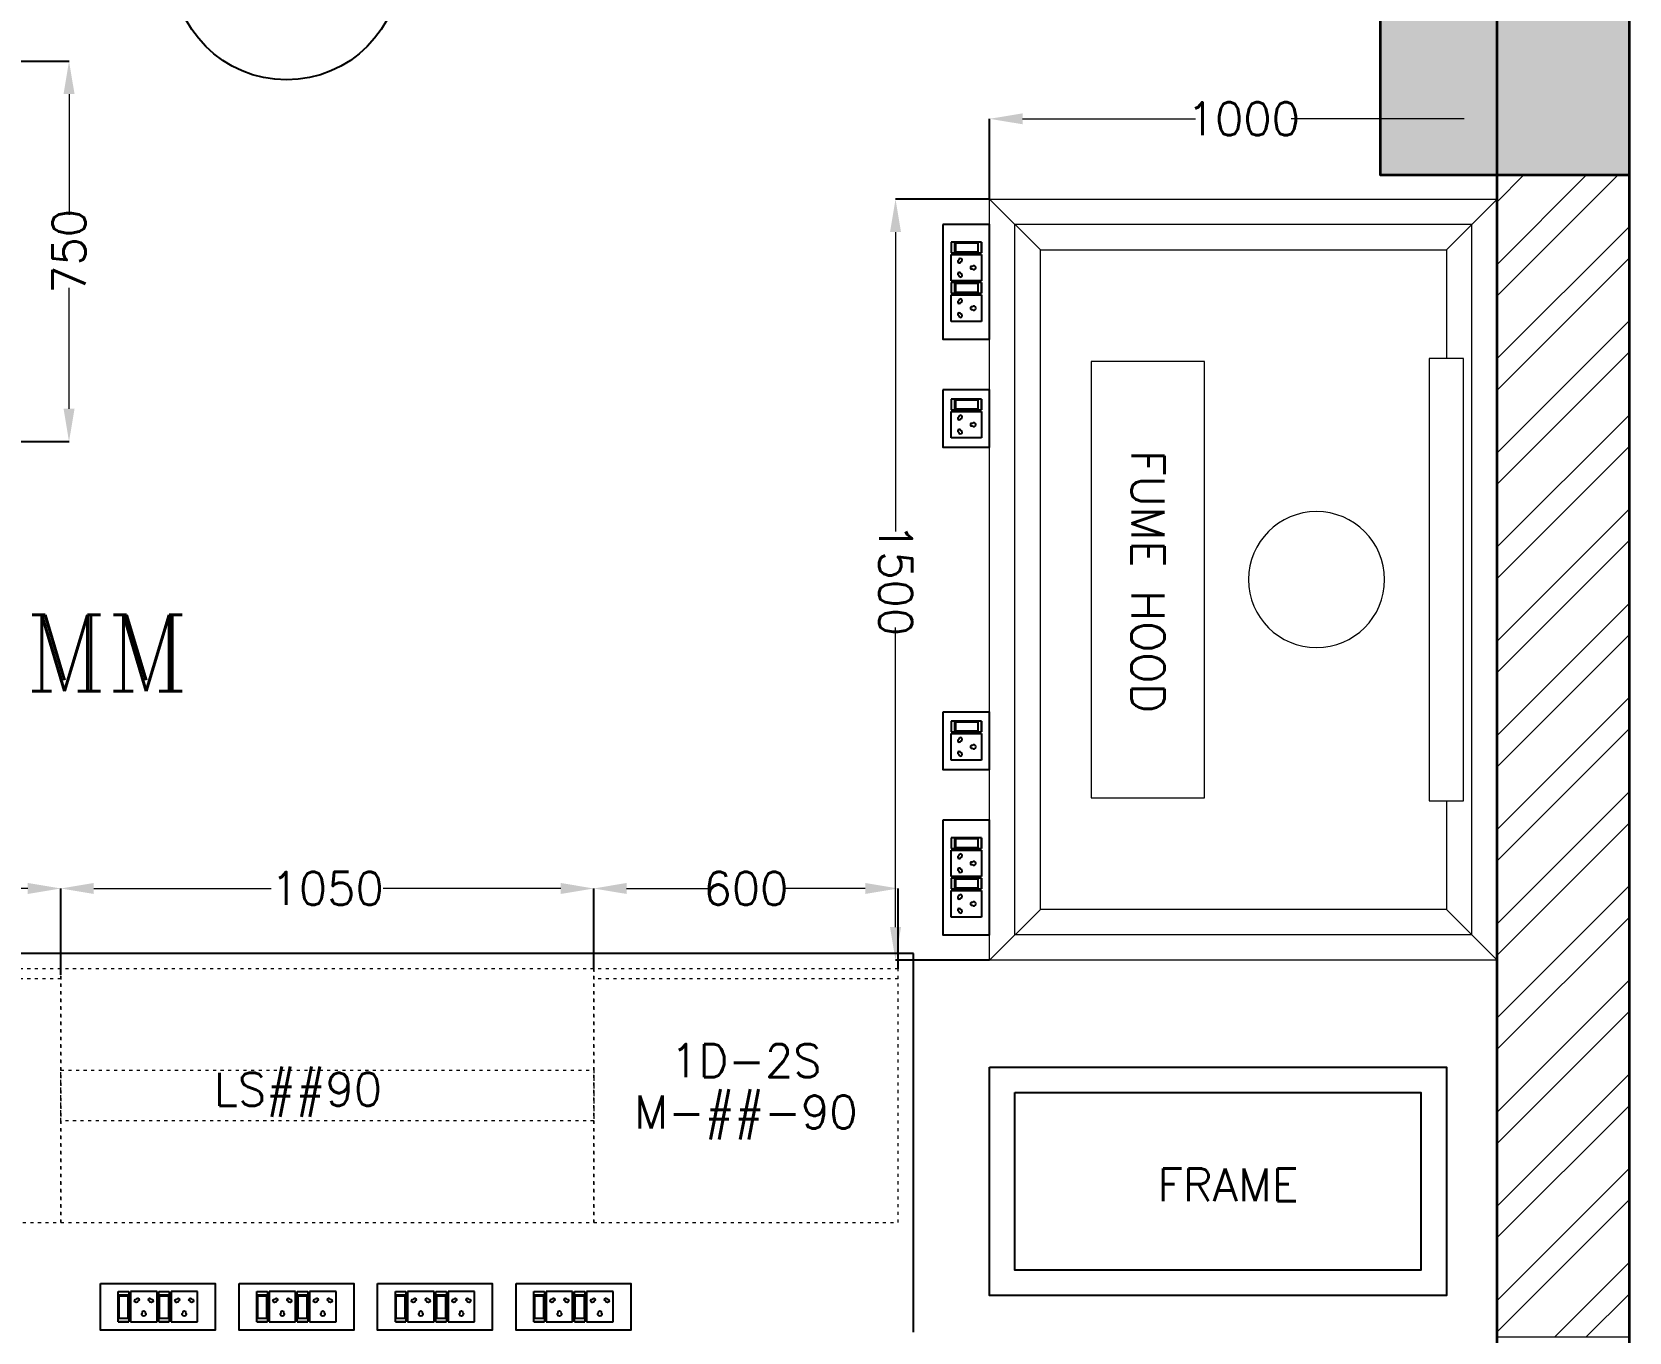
# Model space of a CAD drawing. Extents: x -52083 to 49512, y -145230 to 20224.
# Drawn here: x -27205 to -24058, y -8243 to -5681 of the extents above; entities that cross this region are included whole.
import ezdxf
from ezdxf.enums import TextEntityAlignment as Align

# ---------------------------------------------------------------- set-up
doc = ezdxf.new("R2010")
doc.units = 0
doc.header["$LTSCALE"] = 0.5
doc.header["$MEASUREMENT"] = 0
doc.header["$PDMODE"] = 32
doc.linetypes.add('ACAD_ISO03W100', pattern=[30, 12, -18])
for name, color, linetype, lineweight in [('COL', 1, 'Continuous', 35), ('DIM', 3, 'Continuous', 5), ('Furniture', 30, 'Continuous', 13), ('Hatch-1', 8, 'Continuous', 5), ('Sa-Block Text', 7, 'Continuous', 18), ('SUDHA', 7, 'Continuous', 13), ('wall-1', 7, 'Continuous', 35)]:
    doc.layers.add(name, color=color, linetype=linetype, lineweight=lineweight)
for name, color, linetype in [('PDF_Text', 5, 'Continuous'), ('SA-3MRP', 1, 'Continuous'), ('SA-6MRP', 1, 'Continuous'), ('SA-6MUP', 223, 'Continuous'), ('SA-FUR', 3, 'Continuous')]:
    doc.layers.add(name, color=color, linetype=linetype)
doc.styles.add('PDF Arial', font='arial.ttf')
doc.styles.get("Standard").update_dxf_attribs({"font": 'romans.shx'})
doc.dimstyles.new('Sa-dim', dxfattribs={"dimtxt": 65, "dimasz": 65, "dimexe": 0, "dimexo": 0, "dimtad": 0, "dimdec": 0, "dimdsep": 46, "dimtxsty": 'Standard', "dimcen": 0, "dimclrd": 256, "dimclre": 7, "dimclrt": 1, "dimadec": 0, "dimazin": 0, "dimtfac": 1, "dimtdec": 0, "dimtmove": 0, "dimatfit": 3, "dimfxl": 1, "dimlwd": -1, "dimarcsym": 0})

# ---------------------------------------------------------------- blocks, each defined once
blk = doc.blocks.new('*D489')
at = {"layer": 'Defpoints', "color": 0, "transparency": 16777216}
for p in [(-24317.5, -5852), (-25317.5, -6010.2), (-24317.5, -6010.2)]:
    blk.add_point(p, dxfattribs=at)
at = {"layer": 'DIM', "color": 7, "lineweight": -2, "transparency": 16777216}
for p, q in [((-25317.5, -6010.2), (-25317.5, -5852)), ((-24317.5, -6010.2), (-24317.5, -5852))]:
    blk.add_line(p, q, dxfattribs=at)
at = {"layer": 'DIM', "transparency": 16777216}
for p, q in [((-25252.5, -5852), (-24912, -5852)), ((-24382.5, -5852), (-24723, -5852))]:
    blk.add_line(p, q, dxfattribs=at)
for points in [[(-25252.5, -5841.2), (-25252.5, -5862.8), (-25317.5, -5852)], [(-24382.5, -5841.2), (-24382.5, -5862.8), (-24317.5, -5852)]]:
    blk.add_solid(points, dxfattribs=at)
at = {"layer": 'DIM', "color": 1, "transparency": 16777216, "insert": (-24817.5, -5852), "char_height": 65, "attachment_point": 5}
blk.add_mtext('1000', dxfattribs=at)
blk = doc.blocks.new('*U125')
at = {"layer": 'SUDHA', "color": 1}
for p, q in [((100, -100), (0, 0)), ((1400, -100), (1500, 0)), ((50, -50), (1450, -50)), ((50, -50), (50, -950)), ((1450, -50), (1450, -950)), ((100, -900), (0, -1000)), ((1400, -900), (1500, -1000)), ((50, -950), (1450, -950))]:
    blk.add_line(p, q, dxfattribs=at)
for points in [[(0, -1000), (1500, -1000), (1500, 0), (0, 0)], [(314, -66), (1186, -66), (1186, -134), (314, -134)], [(320, -576.4), (1180, -576.4), (1180, -800), (320, -800)]]:
    blk.add_lwpolyline(points, close=True, dxfattribs=at)
blk.add_lwpolyline([(314, -100), (100, -100), (100, -900), (1400, -900), (1400, -100), (1186, -100)], dxfattribs=at)
blk.add_circle((750, -355.8), 134, dxfattribs=at)
blk.add_attdef('TITLE', text='', height=65).set_placement((750, -688.2), align=Align.MIDDLE_CENTER)
blk = doc.blocks.new('*U122')
at = {"color": 30}
for points in [[(-900, -450), (0, -450), (0, 0), (-900, 0)], [(-850, -400), (-50, -400), (-50, -50), (-850, -50)]]:
    blk.add_lwpolyline(points, close=True, dxfattribs=at)
blk = doc.blocks.new('A$C054a1436')
at = {"color": 1}
blk.add_circle((225, 225), 225, dxfattribs=at)
blk.add_attdef('T1', text='', height=180).set_placement((225, 225), align=Align.MIDDLE_CENTER)
blk = doc.blocks.new('*D601')
at = {"layer": 'Defpoints', "color": 0, "transparency": 16777216}
for p in [(-27247.5, -5738.3), (-27247.5, -6488.3), (-27131.5, -6488.3)]:
    blk.add_point(p, dxfattribs=at)
at = {"layer": 'Furniture', "color": 7, "lineweight": -2, "transparency": 16777216}
for p, q in [((-27247.5, -5738.3), (-27131.5, -5738.3)), ((-27247.5, -6488.3), (-27131.5, -6488.3))]:
    blk.add_line(p, q, dxfattribs=at)
at = {"layer": 'Furniture', "transparency": 16777216}
for p, q in [((-27131.5, -5803.3), (-27131.5, -6041.2)), ((-27131.5, -6423.3), (-27131.5, -6185.3))]:
    blk.add_line(p, q, dxfattribs=at)
for points in [[(-27142.3, -5803.3), (-27120.6, -5803.3), (-27131.5, -5738.3)], [(-27142.3, -6423.3), (-27120.6, -6423.3), (-27131.5, -6488.3)]]:
    blk.add_solid(points, dxfattribs=at)
at = {"layer": 'Furniture', "color": 1, "transparency": 16777216, "insert": (-27131.5, -6113.3), "char_height": 65, "attachment_point": 5, "rotation": 90}
blk.add_mtext('750', dxfattribs=at)
blk = doc.blocks.new('*U604')
for p, q in [((-78.1, 29.8), (-78.1, -29.8)), ((-78.1, 29.8), (-78.1, -29.8)), ((-57.3, 29.8), (-78.1, 29.8)), ((-78.1, 29.8), (-57.3, 29.8)), ((-76.3, 23.3), (-76.3, -23.3)), ((-59.1, 23.3), (-76.3, 23.3)), ((-59.1, -23.3), (-59.1, 23.3)), ((-57.3, -29.8), (-57.3, 29.8)), ((-53.9, 29.8), (-1.7, 29.8)), ((-53.9, -29.8), (-53.9, 29.8)), ((-1.7, 29.8), (-1.7, -29.8)), ((1.7, 29.8), (1.7, -29.8)), ((1.7, 29.8), (1.7, -29.8)), ((22.5, 29.8), (1.7, 29.8)), ((1.7, 29.8), (22.5, 29.8)), ((3.5, 23.3), (3.5, -23.3)), ((20.7, 23.3), (3.5, 23.3)), ((20.7, -23.3), (20.7, 23.3)), ((22.5, -29.8), (22.5, 29.8)), ((25.9, -29.8), (25.9, 29.8)), ((25.9, 29.8), (78.1, 29.8)), ((78.1, 29.8), (78.1, -29.8)), ((-78.1, -29.8), (-57.3, -29.8)), ((-76.3, -21.2), (-59.1, -21.2)), ((-76.3, -23.3), (-59.1, -23.3)), ((-1.7, -29.8), (-53.9, -29.8)), ((1.7, -29.8), (22.5, -29.8)), ((3.5, -21.2), (20.7, -21.2)), ((3.5, -23.3), (20.7, -23.3)), ((78.1, -29.8), (25.9, -29.8))]:
    blk.add_line(p, q)
blk.add_lwpolyline([(-113, -46), (113, -46), (113, 46), (-113, 46)], close=True)
for centre, radius, start, end in [((-27.8, 14.7), 4.06, 307.1584, 232.8416), ((-27.8, 10.6), 2.59, 161.4031, 18.5969), ((52, 14.7), 4.06, 307.1584, 232.8416), ((52, 10.6), 2.59, 161.4031, 18.5969), ((-42.7, -11.6), 3.5, 5.2689, 272.51), ((-39.9, -14), 2.82, 202.6838, 75.0951), ((-15.7, -14), 2.82, 104.9049, 337.3162), ((-12.9, -11.6), 3.5, 267.49, 174.7311), ((37.1, -11.6), 3.5, 5.2689, 272.51), ((39.9, -14), 2.82, 202.6838, 75.0951), ((64.1, -14), 2.82, 104.9049, 337.3162), ((66.9, -11.6), 3.5, 267.49, 174.7311)]:
    blk.add_arc(centre, radius, start, end)
at = {"layer": 'Sa-Block Text', "flags": 1}
for tag, p in [('PROJECTNAME', (14.8, 619.1)), ('FLOOR', (14.8, 529.6)), ('LABNAME', (14.8, 420.1)), ('ITEMNO:', (14.8, 322.8))]:
    blk.add_attdef(tag, text='', height=65, dxfattribs=at).set_placement(p, align=Align.MIDDLE_CENTER)
at = {"layer": 'Sa-Block Text'}
blk.add_attdef('CATALOGUE', text='', height=65, dxfattribs=at).set_placement((14.8, 173.9), align=Align.MIDDLE_CENTER)
blk = doc.blocks.new('*U605')
at = {"ltscale": 300}
for p, q in [((-78.1, 29.8), (-78.1, -29.8)), ((-78.1, 29.8), (-78.1, -29.8)), ((-57.3, 29.8), (-78.1, 29.8)), ((-78.1, 29.8), (-57.3, 29.8)), ((-76.3, 23.3), (-76.3, -23.3)), ((-59.1, 23.3), (-76.3, 23.3)), ((-59.1, -23.3), (-59.1, 23.3)), ((-57.3, -29.8), (-57.3, 29.8)), ((-53.9, 29.8), (-1.7, 29.8)), ((-53.9, -29.8), (-53.9, 29.8)), ((-1.7, 29.8), (-1.7, -29.8)), ((1.7, 29.8), (1.7, -29.8)), ((1.7, 29.8), (1.7, -29.8)), ((22.5, 29.8), (1.7, 29.8)), ((1.7, 29.8), (22.5, 29.8)), ((3.5, 23.3), (3.5, -23.3)), ((20.7, 23.3), (3.5, 23.3)), ((20.7, -23.3), (20.7, 23.3)), ((22.5, -29.8), (22.5, 29.8)), ((25.9, -29.8), (25.9, 29.8)), ((25.9, 29.8), (78.1, 29.8)), ((78.1, 29.8), (78.1, -29.8)), ((-78.1, -29.8), (-57.3, -29.8)), ((-76.3, -21.2), (-59.1, -21.2)), ((-76.3, -23.3), (-59.1, -23.3)), ((-1.7, -29.8), (-53.9, -29.8)), ((1.7, -29.8), (22.5, -29.8)), ((3.5, -21.2), (20.7, -21.2)), ((3.5, -23.3), (20.7, -23.3)), ((78.1, -29.8), (25.9, -29.8))]:
    blk.add_line(p, q, dxfattribs=at)
blk.add_lwpolyline([(-113, -46), (113, -46), (113, 46), (-113, 46)], close=True, dxfattribs=at)
for centre, radius, start, end in [((-27.8, 14.7), 4.06, 307.1584, 232.8416), ((-27.8, 10.6), 2.59, 161.4031, 18.5969), ((52, 14.7), 4.06, 307.1584, 232.8416), ((52, 10.6), 2.59, 161.4031, 18.5969), ((-42.7, -11.6), 3.5, 5.2689, 272.51), ((-39.9, -14), 2.82, 202.6838, 75.0951), ((-15.7, -14), 2.82, 104.9049, 337.3162), ((-12.9, -11.6), 3.5, 267.49, 174.7311), ((37.1, -11.6), 3.5, 5.2689, 272.51), ((39.9, -14), 2.82, 202.6838, 75.0951), ((64.1, -14), 2.82, 104.9049, 337.3162), ((66.9, -11.6), 3.5, 267.49, 174.7311)]:
    blk.add_arc(centre, radius, start, end, dxfattribs=at)
at = {"layer": 'Sa-Block Text', "flags": 1}
for tag, p in [('PROJECTNAME', (102.4, 776)), ('FLOOR', (102.4, 686.5)), ('LABNAME', (102.4, 577)), ('ITEMNO:', (102.4, 479.7))]:
    blk.add_attdef(tag, text='', height=65, dxfattribs=at).set_placement(p, align=Align.MIDDLE_CENTER)
at = {"layer": 'Sa-Block Text'}
blk.add_attdef('CATALOGUE', text='', height=65, dxfattribs=at).set_placement((102.4, 360.5), align=Align.MIDDLE_CENTER)
blk = doc.blocks.new('*D607')
at = {"layer": 'Defpoints', "color": 0, "transparency": 16777216}
for p in [(-25502.9, -6010.2), (-25317.5, -6010.2), (-25317.5, -7510.2)]:
    blk.add_point(p, dxfattribs=at)
at = {"layer": 'DIM', "color": 7, "lineweight": -2, "transparency": 16777216}
for p, q in [((-25317.5, -6010.2), (-25502.9, -6010.2)), ((-25317.5, -7510.2), (-25502.9, -7510.2))]:
    blk.add_line(p, q, dxfattribs=at)
at = {"layer": 'DIM', "transparency": 16777216}
for p, q in [((-25502.9, -6075.2), (-25502.9, -6665.6)), ((-25502.9, -7445.2), (-25502.9, -6854.7))]:
    blk.add_line(p, q, dxfattribs=at)
for points in [[(-25513.7, -6075.2), (-25492.1, -6075.2), (-25502.9, -6010.2)], [(-25513.7, -7445.2), (-25492.1, -7445.2), (-25502.9, -7510.2)]]:
    blk.add_solid(points, dxfattribs=at)
at = {"layer": 'DIM', "color": 1, "transparency": 16777216, "insert": (-25502.9, -6760.2), "char_height": 65, "attachment_point": 5, "rotation": 270}
blk.add_mtext('1500', dxfattribs=at)
blk = doc.blocks.new('*U606')
at = {"ltscale": 300}
for p, q in [((-78.1, 29.8), (-78.1, -29.8)), ((-78.1, 29.8), (-78.1, -29.8)), ((-57.3, 29.8), (-78.1, 29.8)), ((-78.1, 29.8), (-57.3, 29.8)), ((-76.3, 23.3), (-76.3, -23.3)), ((-59.1, 23.3), (-76.3, 23.3)), ((-59.1, -23.3), (-59.1, 23.3)), ((-57.3, -29.8), (-57.3, 29.8)), ((-53.9, 29.8), (-1.7, 29.8)), ((-53.9, -29.8), (-53.9, 29.8)), ((-1.7, 29.8), (-1.7, -29.8)), ((1.7, 29.8), (1.7, -29.8)), ((1.7, 29.8), (1.7, -29.8)), ((22.5, 29.8), (1.7, 29.8)), ((1.7, 29.8), (22.5, 29.8)), ((3.5, 23.3), (3.5, -23.3)), ((20.7, 23.3), (3.5, 23.3)), ((20.7, -23.3), (20.7, 23.3)), ((22.5, -29.8), (22.5, 29.8)), ((25.9, -29.8), (25.9, 29.8)), ((25.9, 29.8), (78.1, 29.8)), ((78.1, 29.8), (78.1, -29.8)), ((-78.1, -29.8), (-57.3, -29.8)), ((-76.3, -21.2), (-59.1, -21.2)), ((-76.3, -23.3), (-59.1, -23.3)), ((-1.7, -29.8), (-53.9, -29.8)), ((1.7, -29.8), (22.5, -29.8)), ((3.5, -21.2), (20.7, -21.2)), ((3.5, -23.3), (20.7, -23.3)), ((78.1, -29.8), (25.9, -29.8))]:
    blk.add_line(p, q, dxfattribs=at)
blk.add_lwpolyline([(-113, -46), (113, -46), (113, 46), (-113, 46)], close=True, dxfattribs=at)
for centre, radius, start, end in [((-27.8, 14.7), 4.06, 307.1584, 232.8416), ((-27.8, 10.6), 2.59, 161.4031, 18.5969), ((52, 14.7), 4.06, 307.1584, 232.8416), ((52, 10.6), 2.59, 161.4031, 18.5969), ((-42.7, -11.6), 3.5, 5.2689, 272.51), ((-39.9, -14), 2.82, 202.6838, 75.0951), ((-15.7, -14), 2.82, 104.9049, 337.3162), ((-12.9, -11.6), 3.5, 267.49, 174.7311), ((37.1, -11.6), 3.5, 5.2689, 272.51), ((39.9, -14), 2.82, 202.6838, 75.0951), ((64.1, -14), 2.82, 104.9049, 337.3162), ((66.9, -11.6), 3.5, 267.49, 174.7311)]:
    blk.add_arc(centre, radius, start, end, dxfattribs=at)
at = {"layer": 'Sa-Block Text', "flags": 1}
for tag, p in [('PROJECTNAME', (102.4, 776)), ('FLOOR', (102.4, 686.5)), ('LABNAME', (102.4, 577)), ('ITEMNO:', (102.4, 479.7))]:
    blk.add_attdef(tag, text='', height=65, dxfattribs=at).set_placement(p, align=Align.MIDDLE_CENTER)
at = {"layer": 'Sa-Block Text'}
blk.add_attdef('CATALOGUE', text='', height=65, dxfattribs=at).set_placement((102.4, 360.5), align=Align.MIDDLE_CENTER)
blk = doc.blocks.new('3M-RP')
for p, q in [((18.3, 75.8), (18.3, 16.2)), ((18.3, 75.8), (18.3, 16.2)), ((39.1, 75.8), (18.3, 75.8)), ((18.3, 75.8), (39.1, 75.8)), ((20.1, 69.3), (20.1, 22.7)), ((37.3, 69.3), (20.1, 69.3)), ((37.3, 22.7), (37.3, 69.3)), ((39.1, 16.2), (39.1, 75.8)), ((42.5, 75.8), (94.7, 75.8)), ((42.5, 16.2), (42.5, 75.8)), ((94.7, 75.8), (94.7, 16.2)), ((18.3, 16.2), (39.1, 16.2)), ((20.1, 24.8), (37.3, 24.8)), ((20.1, 22.7), (37.3, 22.7)), ((94.7, 16.2), (42.5, 16.2))]:
    blk.add_line(p, q)
blk.add_lwpolyline([(0, 0), (113, 0), (113, 92), (0, 92)], close=True)
for centre, radius, start, end in [((68.6, 60.7), 4.06, 307.1584, 232.8416), ((53.7, 34.4), 3.5, 5.2689, 272.51), ((56.5, 32), 2.82, 202.6838, 75.0951), ((68.6, 56.6), 2.59, 161.4031, 18.5969), ((80.7, 32), 2.82, 104.9049, 337.3162), ((83.5, 34.4), 3.5, 267.49, 174.7311)]:
    blk.add_arc(centre, radius, start, end)
at = {"layer": 'Sa-Block Text', "flags": 1}
for tag, p in [('LAB', (56.5, 92)), ('ITEM', (56.5, -35)), ('CATALOGUE', (87, -160))]:
    blk.add_attdef(tag, text='', height=65, dxfattribs=at).set_placement(p, align=Align.MIDDLE_CENTER)
blk = doc.blocks.new('*U603')
at = {"layer": 'SA-FUR', "color": 230, "linetype": 'ACAD_ISO03W100', "lineweight": 13}
blk.add_line((600, 20), (0, 20), dxfattribs=at)
blk.add_lwpolyline([(0, 500), (600, 500), (600, 0), (0, 0)], close=True, dxfattribs=at)
at = {"layer": 'SA-FUR', "color": 7}
for tag, p in [('TAG', (300, 250)), ('TAG-2', (300, 148.4))]:
    blk.add_attdef(tag, text='', height=65, dxfattribs=at).set_placement(p, align=Align.CENTER)
blk = doc.blocks.new('*D658')
at = {"layer": 'Defpoints', "color": 0, "transparency": 16777216}
for p in [(-27147.7, -7369), (-27747.7, -7527.1), (-27147.7, -7527.1)]:
    blk.add_point(p, dxfattribs=at)
at = {"layer": 'DIM', "color": 7, "lineweight": -2, "transparency": 16777216}
for p, q in [((-27747.7, -7527.1), (-27747.7, -7369)), ((-27147.7, -7527.1), (-27147.7, -7369))]:
    blk.add_line(p, q, dxfattribs=at)
at = {"layer": 'DIM', "transparency": 16777216}
for p, q in [((-27682.7, -7369), (-27520.2, -7369)), ((-27212.7, -7369), (-27375.2, -7369))]:
    blk.add_line(p, q, dxfattribs=at)
for points in [[(-27682.7, -7358.1), (-27682.7, -7379.8), (-27747.7, -7369)], [(-27212.7, -7358.1), (-27212.7, -7379.8), (-27147.7, -7369)]]:
    blk.add_solid(points, dxfattribs=at)
at = {"layer": 'DIM', "color": 1, "transparency": 16777216, "insert": (-27447.7, -7369), "char_height": 65, "attachment_point": 5}
blk.add_mtext('600', dxfattribs=at)
blk = doc.blocks.new('*D660')
at = {"layer": 'Defpoints', "color": 0, "transparency": 16777216}
for p in [(-25497.7, -7369), (-26097.7, -7527.1), (-25497.7, -7527.1)]:
    blk.add_point(p, dxfattribs=at)
at = {"layer": 'DIM', "color": 7, "lineweight": -2, "transparency": 16777216}
for p, q in [((-26097.7, -7527.1), (-26097.7, -7369)), ((-25497.7, -7527.1), (-25497.7, -7369))]:
    blk.add_line(p, q, dxfattribs=at)
at = {"layer": 'DIM', "transparency": 16777216}
for p, q in [((-26032.7, -7369), (-25870.2, -7369)), ((-25562.7, -7369), (-25725.2, -7369))]:
    blk.add_line(p, q, dxfattribs=at)
for points in [[(-26032.7, -7358.1), (-26032.7, -7379.8), (-26097.7, -7369)], [(-25562.7, -7358.1), (-25562.7, -7379.8), (-25497.7, -7369)]]:
    blk.add_solid(points, dxfattribs=at)
at = {"layer": 'DIM', "color": 1, "transparency": 16777216, "insert": (-25797.7, -7369), "char_height": 65, "attachment_point": 5}
blk.add_mtext('600', dxfattribs=at)
blk = doc.blocks.new('*D661')
at = {"layer": 'Defpoints', "color": 0, "transparency": 16777216}
for p in [(-26097.7, -7369), (-26097.7, -7497.1), (-27147.7, -7539.1)]:
    blk.add_point(p, dxfattribs=at)
at = {"layer": 'DIM', "color": 7, "lineweight": -2, "transparency": 16777216}
for p, q in [((-27147.7, -7539.1), (-27147.7, -7369)), ((-26097.7, -7497.1), (-26097.7, -7369))]:
    blk.add_line(p, q, dxfattribs=at)
at = {"layer": 'DIM', "transparency": 16777216}
for p, q in [((-27082.7, -7369), (-26733.3, -7369)), ((-26162.7, -7369), (-26512.2, -7369))]:
    blk.add_line(p, q, dxfattribs=at)
for points in [[(-27082.7, -7358.1), (-27082.7, -7379.8), (-27147.7, -7369)], [(-26162.7, -7358.1), (-26162.7, -7379.8), (-26097.7, -7369)]]:
    blk.add_solid(points, dxfattribs=at)
at = {"layer": 'DIM', "color": 1, "transparency": 16777216, "insert": (-26622.7, -7369), "char_height": 65, "attachment_point": 5}
blk.add_mtext('1050', dxfattribs=at)
blk = doc.blocks.new('WT-1050')
at = {"layer": 'SA-FUR', "color": 230, "linetype": 'ACAD_ISO03W100', "lineweight": 13}
for points in [[(-1050, 0), (0, 0), (0, 500), (-1050, 500)], [(-1050, 300), (0, 300), (0, 200), (-1050, 200)]]:
    blk.add_lwpolyline(points, close=True, dxfattribs=at)

msp = doc.modelspace()

# ---------------------------------------------------------------- hatches: boundary and pattern name
at = {"layer": 'COL'}
h = msp.add_hatch(color=256, dxfattribs=at)
h.dxf.hatch_style = 1
h.paths.add_polyline_path([(-24057.5, -5623.3), (-24547.5, -5623.3), (-24547.5, -5963.3), (-24057.5, -5963.3)])
at = {"layer": 'Hatch-1'}
h = msp.add_hatch(dxfattribs=at)
h.set_pattern_fill('ANSI32,_O', color=256, scale=350)
h.set_pattern_definition([(45, (5394.74, 2e-13), (-92.80777, 92.80777), []), (45, (5456.61, 2e-13), (-92.80777, 92.80777), [])])
h.paths.add_polyline_path([(-24317.5, -5963.3), (-24057.5, -5963.3), (-24057.5, -8253.3), (-24317.5, -8253.3)])

# ---------------------------------------------------------------- linework, layer by layer
at = {"color": 4}
for p, q in [((-25467.4, -7497.1, 2637.8), (-30477.7, -7497.1, 2637.8)), ((-25467.4, -8243.3, 2637.8), (-25467.4, -7497.1, 2637.8))]:
    msp.add_line(p, q, dxfattribs=at)
at = {"layer": 'COL', "elevation": 2637.8}
msp.add_lwpolyline([(-24057.5, -5623.3), (-24057.5, -5963.3), (-24547.5, -5963.3), (-24547.5, -5623.3)], close=True, dxfattribs=at)
at = {"layer": 'Hatch-1', "elevation": 2637.8}
msp.add_lwpolyline([(-24317.5, -5963.3), (-24057.5, -5963.3), (-24057.5, -8253.3), (-24317.5, -8253.3)], close=True, dxfattribs=at)
at = {"layer": 'wall-1', "color": 7}
for p, q in [((-24057.5, 720.7, 2637.8), (-24057.5, -19728.3, 2637.8)), ((-24317.5, -19728.3, 2637.8), (-24317.5, 376.7, 2637.8))]:
    msp.add_line(p, q, dxfattribs=at)

# ---------------------------------------------------------------- block references
ref = msp.add_blockref('A$C054a1436', (-26927.9, -5775.2, 2637.8))
ref.add_attrib('T1', '02', dxfattribs={"color": 1, "height": 180}).set_placement((-26702.9, -5550.2, 2637.8), align=Align.MIDDLE_CENTER)
ref = msp.add_blockref('*U125', (-24317.5, -7510.2, 2637.8), dxfattribs=dict(xscale=-1, rotation=270))
ref.add_attrib('TITLE', 'FUME HOOD', dxfattribs={"height": 65, "rotation": 270}).set_placement((-25005.7, -6764.1, 2637.8), align=Align.MIDDLE_CENTER)
at = {"xscale": -1, "rotation": 180}
msp.add_blockref('*U122', (-24417.5, -8171.4, 2637.8), dxfattribs=at)
at = {"layer": 'Hatch-1'}
msp.add_blockref('WT-1050', (-26097.7, -8027.1, 2637.8), dxfattribs=at)
at = {"layer": 'SA-3MRP', "color": 7, "rotation": 270}
for p in [(-25409.5, -6386.2, 2637.8), (-25409.5, -7021.2, 2637.8)]:
    msp.add_blockref('3M-RP', p, dxfattribs=at)
at = {"layer": 'SA-6MRP', "color": 7, "rotation": 270}
for p in [(-25363.5, -6173.2, 2637.8), (-25363.5, -7347.2, 2637.8)]:
    msp.add_blockref('*U606', p, dxfattribs=at)
at = {"layer": 'SA-6MRP', "color": 7, "xscale": -1, "rotation": 180}
for p in [(-26956.4, -8193.3, 2637.8), (-26410.4, -8193.3, 2637.8), (-26137.4, -8193.3, 2637.8)]:
    msp.add_blockref('*U605', p, dxfattribs=at)
at = {"layer": 'SA-6MUP', "color": 7, "xscale": -1, "rotation": 180}
msp.add_blockref('*U604', (-26683.4, -8193.3, 2637.8), dxfattribs=at)
at = {"layer": 'SA-FUR'}
ref = msp.add_blockref('*U603', (-27747.7, -7527.1, 2637.8), dxfattribs=dict(at, xscale=-1, rotation=180))
ref.add_attrib('TAG', 'M-##-90', dxfattribs={"color": 7, "height": 65}).set_placement((-27447.7, -7842.1, 2637.8), align=Align.CENTER)
ref.add_attrib('TAG-2', '1D-2S', dxfattribs={"color": 7, "height": 65}).set_placement((-27447.7, -7740.6, 2637.8), align=Align.CENTER)
ref = msp.add_blockref('*U603', (-26097.7, -7527.1, 2637.8), dxfattribs=dict(at, xscale=-1, rotation=180))
ref.add_attrib('TAG', 'M-##-90', dxfattribs={"color": 7, "height": 65}).set_placement((-25797.7, -7842.1, 2637.8), align=Align.CENTER)
ref.add_attrib('TAG-2', '1D-2S', dxfattribs={"color": 7, "height": 65}).set_placement((-25797.7, -7740.6, 2637.8), align=Align.CENTER)

# ---------------------------------------------------------------- texts
at = {"insert": (-24847.5, -7953.1, 2637.8), "char_height": 65, "width": 949.746, "attachment_point": 5}
msp.add_mtext('FRAME', dxfattribs=at)
at = {"layer": 'PDF_Text', "insert": (-29300.1, -6829.9, 2637.8), "char_height": 150, "width": 2694.357, "attachment_point": 1, "style": 'PDF Arial'}
msp.add_mtext('{\\Fromanc|c0;\\C1;TABLE HEIGHT-900MM}', dxfattribs=at)
at = {"layer": 'SA-FUR', "color": 7}
msp.add_attdef('LS##90', text='L.S.####-75', height=65, dxfattribs=at).set_placement((-26680.4, -7797.1, 2637.8), align=Align.CENTER)

# ---------------------------------------------------------------- dimensions: what is measured, and where the dimension line sits
at = {"layer": 'DIM', "color": 7}
dim = msp.add_linear_dim(base=(-24317.5, -5852, 2637.8), p1=(-25317.5, -6010.2, 2637.8), p2=(-24317.5, -6010.2, 2637.8), dimstyle='Sa-dim', dxfattribs=at)
dim.commit()
dim.dimension.update_dxf_attribs({"geometry": '*D489', "text_midpoint": (-24817.5, -5852, 2637.8)})
dim = msp.add_linear_dim(base=(-25502.9, -6010.2, 2637.8), p1=(-25317.5, -7510.2, 2637.8), p2=(-25317.5, -6010.2, 2637.8), angle=90, dimstyle='Sa-dim', dxfattribs=at)
dim.commit()
dim.dimension.update_dxf_attribs({"geometry": '*D607', "text_midpoint": (-25502.9, -6760.2, 2637.8), "text_rotation": 270})
at = {"layer": 'DIM', "color": 5}
for base, p1, p2, picture, middle in [((-27147.7, -7369, 2637.8), (-27747.7, -7527.1, 2637.8), (-27147.7, -7527.1, 2637.8), '*D658', (-27447.7, -7369, 2637.8)), ((-25497.7, -7369, 2637.8), (-26097.7, -7527.1, 2637.8), (-25497.7, -7527.1, 2637.8), '*D660', (-25797.7, -7369, 2637.8))]:
    dim = msp.add_linear_dim(base=base, p1=p1, p2=p2, dimstyle='Sa-dim', dxfattribs=at)
    dim.commit()
    dim.dimension.update_dxf_attribs({"geometry": picture, "text_midpoint": middle})
dim = msp.add_linear_dim(base=(-26097.7, -7369, 2637.8), p1=(-27147.7, -7539.1, 2637.8), p2=(-26097.7, -7497.1, 2637.8), dimstyle='Sa-dim', override={"dimtmove": 1}, dxfattribs=at)
dim.commit()
dim.dimension.update_dxf_attribs({"geometry": '*D661', "text_midpoint": (-26622.7, -7369, 2637.8)})
at = {"layer": 'Furniture'}
dim = msp.add_linear_dim(base=(-27131.5, -6488.3, 2637.8), p1=(-27247.5, -5738.3, 2637.8), p2=(-27247.5, -6488.3, 2637.8), angle=90, dimstyle='Sa-dim', dxfattribs=at)
dim.commit()
dim.dimension.update_dxf_attribs({"geometry": '*D601', "text_midpoint": (-27131.5, -6113.3, 2637.8)})

doc.saveas('drawing.dxf')
